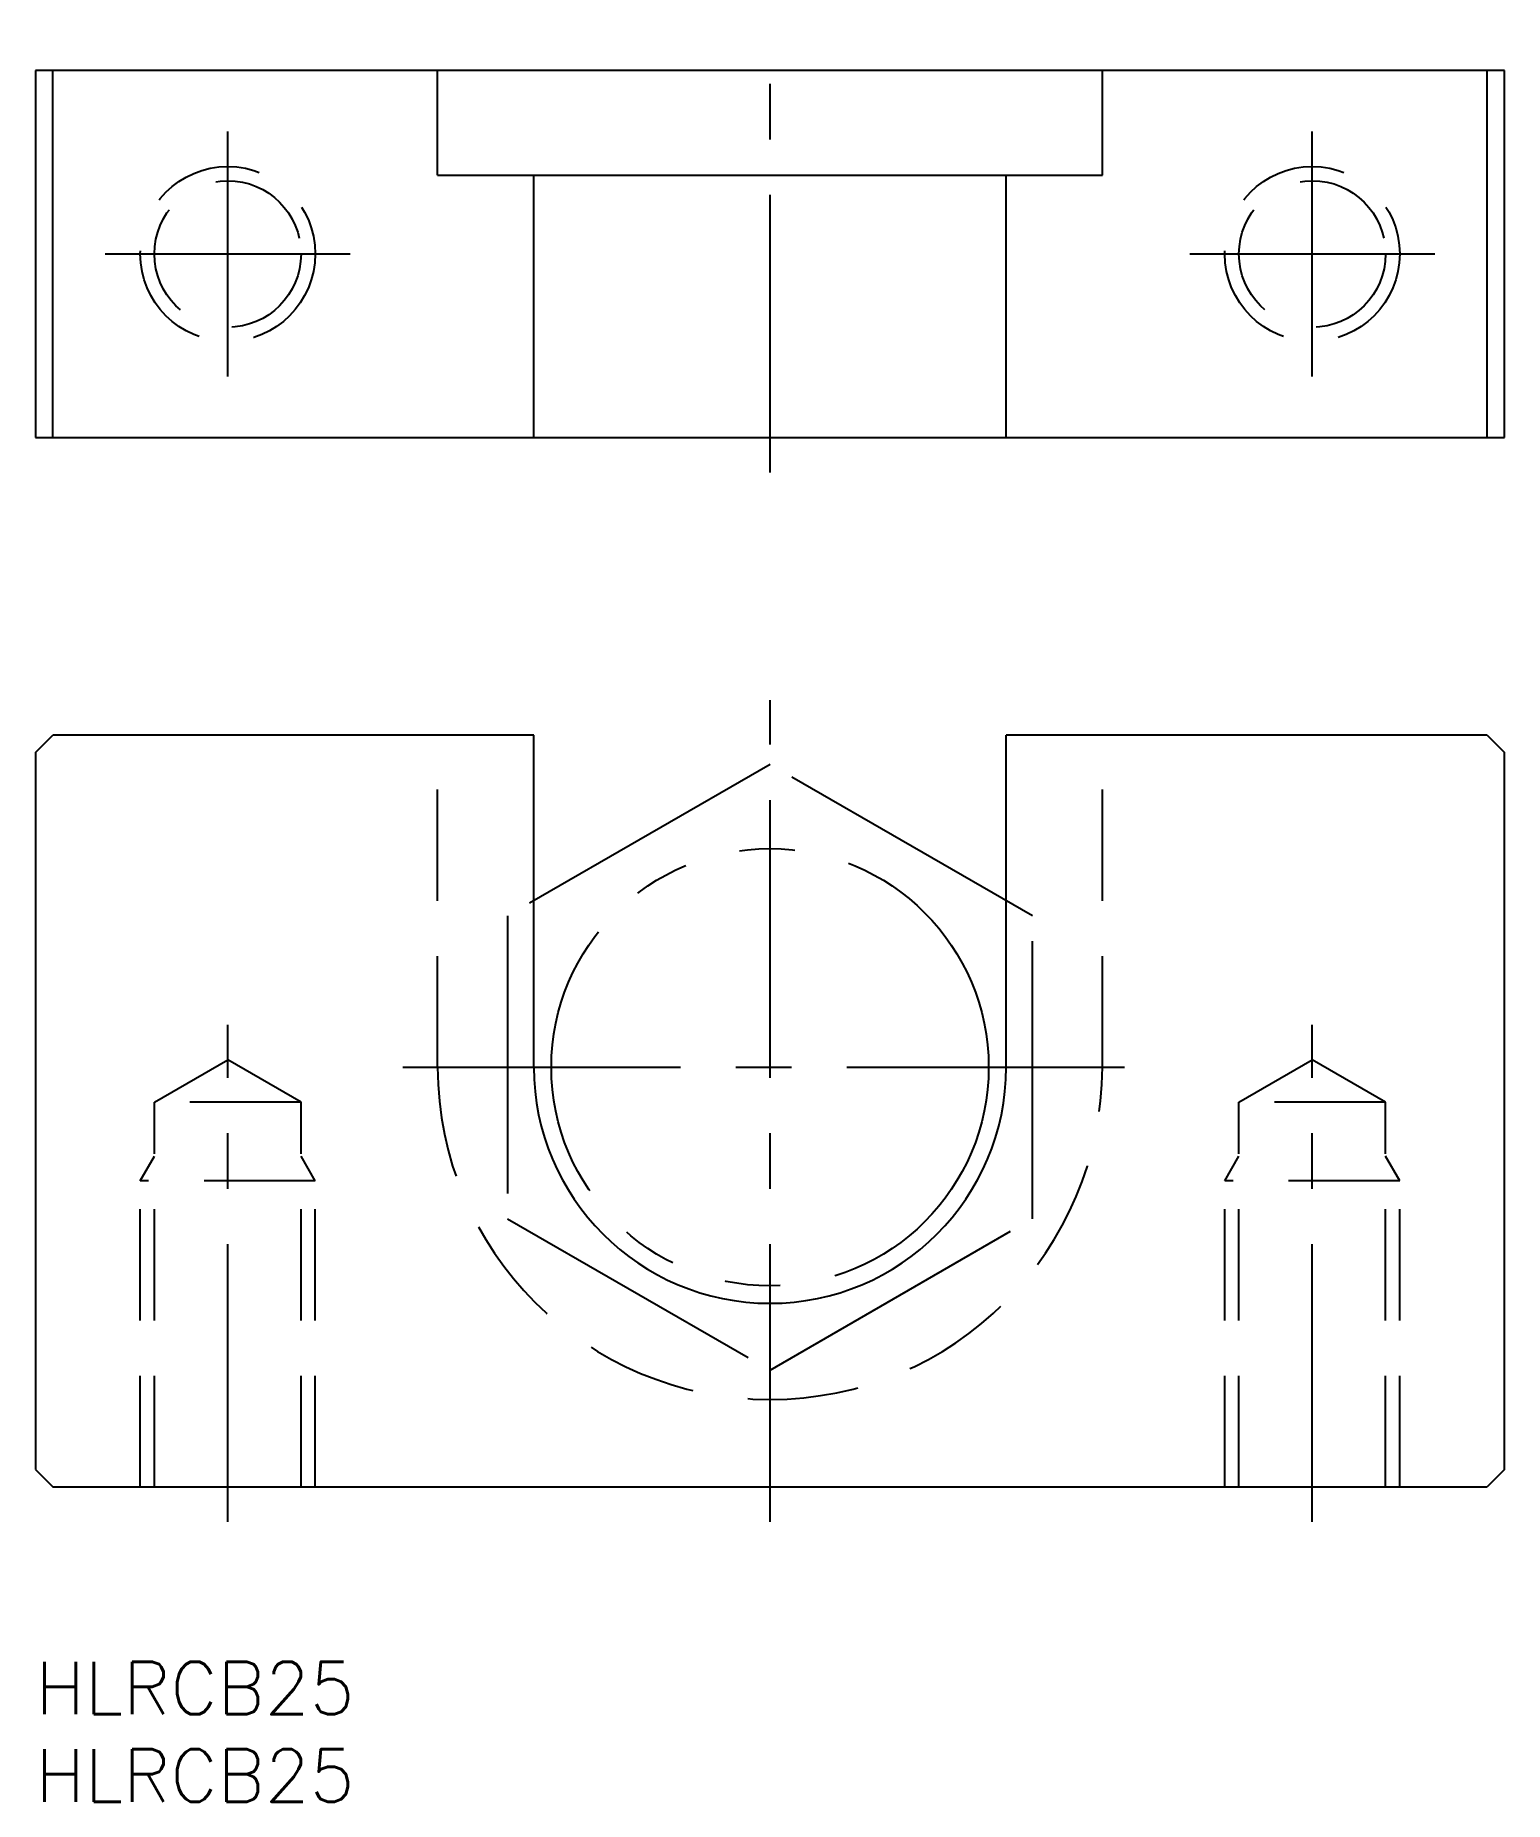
# Model space of a CAD drawing. Extents: x 0 to 84, y -8 to 93.
import ezdxf

# ---------------------------------------------------------------- set-up
doc = ezdxf.new("R2010")
doc.units = 0
doc.header["$LTSCALE"] = 0.5
for name, pattern in [('CENTER', [50.8, 31.75, -6.35, 6.35, -6.35]), ('DASHED', [19.05, 12.7, -6.35]), ('PHANTOM', [63.5, 31.75, -6.35, 6.35, -6.35, 6.35, -6.35])]:
    doc.linetypes.add(name, pattern=pattern)
for name, color, linetype in [('MSM_CENTER', 1, 'CENTER'), ('MSM_CONTINUOUS', 7, 'CONTINUOUS'), ('MSM_DASHED', 4, 'DASHED'), ('MSM_IMAGINARY', 6, 'PHANTOM'), ('MSM_PART_NUMBER', 7, 'CONTINUOUS')]:
    doc.layers.add(name, color=color, linetype=linetype)
doc.styles.get("Standard").update_dxf_attribs({"font": 'txt.shx', "height": 3, "bigfont": 'bigfont.shx'})

# ---------------------------------------------------------------- blocks, each defined once
blk = doc.blocks.new('*U3')
at = {"layer": 'MSM_PART_NUMBER'}
blk.add_text('HLRCB25', height=3, dxfattribs=at).set_placement((0, -3))
blk = doc.blocks.new('*U4')
at = {"layer": 'MSM_PART_NUMBER'}
blk.add_text('HLRCB25', height=3, dxfattribs=at).set_placement((0, -8))

msp = doc.modelspace()

# ---------------------------------------------------------------- linework, layer by layer
at = {"layer": 'MSM_CENTER'}
for p, q in [((42, 68.01), (42, 93.01)), ((11, 73.51), (11, 87.51)), ((73, 73.51), (73, 87.51)), ((4, 80.51), (18, 80.51)), ((66, 80.51), (80, 80.51)), ((42, 8), (42, 55)), ((11, 8), (11, 36.42)), ((73, 8), (73, 36.42)), ((21, 34), (63, 34))]:
    msp.add_line(p, q, dxfattribs=at)
at = {"layer": 'MSM_CONTINUOUS'}
for p, q in [((84, 91.01), (0, 91.01)), ((0, 91.01), (0, 70.01)), ((1, 70.01), (1, 91.01)), ((23, 85.01), (23, 91.01)), ((61, 85.01), (61, 91.01)), ((83, 70.01), (83, 91.01)), ((84, 70.01), (84, 91.01)), ((23, 85.01), (61, 85.01)), ((28.5, 70.01), (28.5, 85.01)), ((55.5, 70.01), (55.5, 85.01)), ((0, 70.01), (84, 70.01)), ((0, 52), (1, 53)), ((28.5, 53), (1, 53)), ((28.5, 34), (28.5, 53)), ((83, 53), (55.5, 53)), ((55.5, 34), (55.5, 53)), ((83, 53), (84, 52)), ((0, 52), (0, 11)), ((84, 11), (84, 52)), ((0, 11), (1, 10)), ((84, 11), (83, 10)), ((1, 10), (83, 10))]:
    msp.add_line(p, q, dxfattribs=at)
msp.add_arc((42, 34), 13.5, 180, 0, dxfattribs=at)
at = {"layer": 'MSM_DASHED'}
for p, q in [((23, 34), (23, 53)), ((61, 34), (61, 53)), ((6.81, 32), (11, 34.42)), ((15.19, 32), (11, 34.42)), ((68.81, 32), (73, 34.42)), ((77.19, 32), (73, 34.42)), ((15.19, 32), (6.81, 32)), ((6.81, 10), (6.81, 32)), ((15.19, 10), (15.19, 32)), ((77.19, 32), (68.81, 32)), ((68.81, 10), (68.81, 32)), ((77.19, 10), (77.19, 32)), ((6, 27.5), (6.81, 28.91)), ((16, 27.5), (15.19, 28.91)), ((68, 27.5), (68.81, 28.91)), ((78, 27.5), (77.19, 28.91)), ((16, 27.5), (6, 27.5)), ((6, 10), (6, 27.5)), ((16, 10), (16, 27.5)), ((78, 27.5), (68, 27.5)), ((68, 10), (68, 27.5)), ((78, 10), (78, 27.5))]:
    msp.add_line(p, q, dxfattribs=at)
for centre, radius in [((11, 80.51), 5), ((73, 80.51), 5), ((11, 80.51), 4.19), ((73, 80.51), 4.19)]:
    msp.add_circle(centre, radius, dxfattribs=at)
msp.add_arc((42, 34), 19, 180, 0, dxfattribs=at)
at = {"layer": 'MSM_IMAGINARY'}
for p, q in [((42, 51.32), (27, 42.66)), ((57, 42.66), (42, 51.32)), ((27, 42.66), (27, 25.34)), ((57, 25.34), (57, 42.66)), ((27, 25.34), (42, 16.68)), ((42, 16.68), (57, 25.34))]:
    msp.add_line(p, q, dxfattribs=at)
msp.add_circle((42, 34), 12.5, dxfattribs=at)

# ---------------------------------------------------------------- block references
at = {"layer": 'MSM_CONTINUOUS'}
for name in ['*U3', '*U4']:
    msp.add_blockref(name, (0, 0), dxfattribs=at)

doc.saveas('drawing.dxf')
